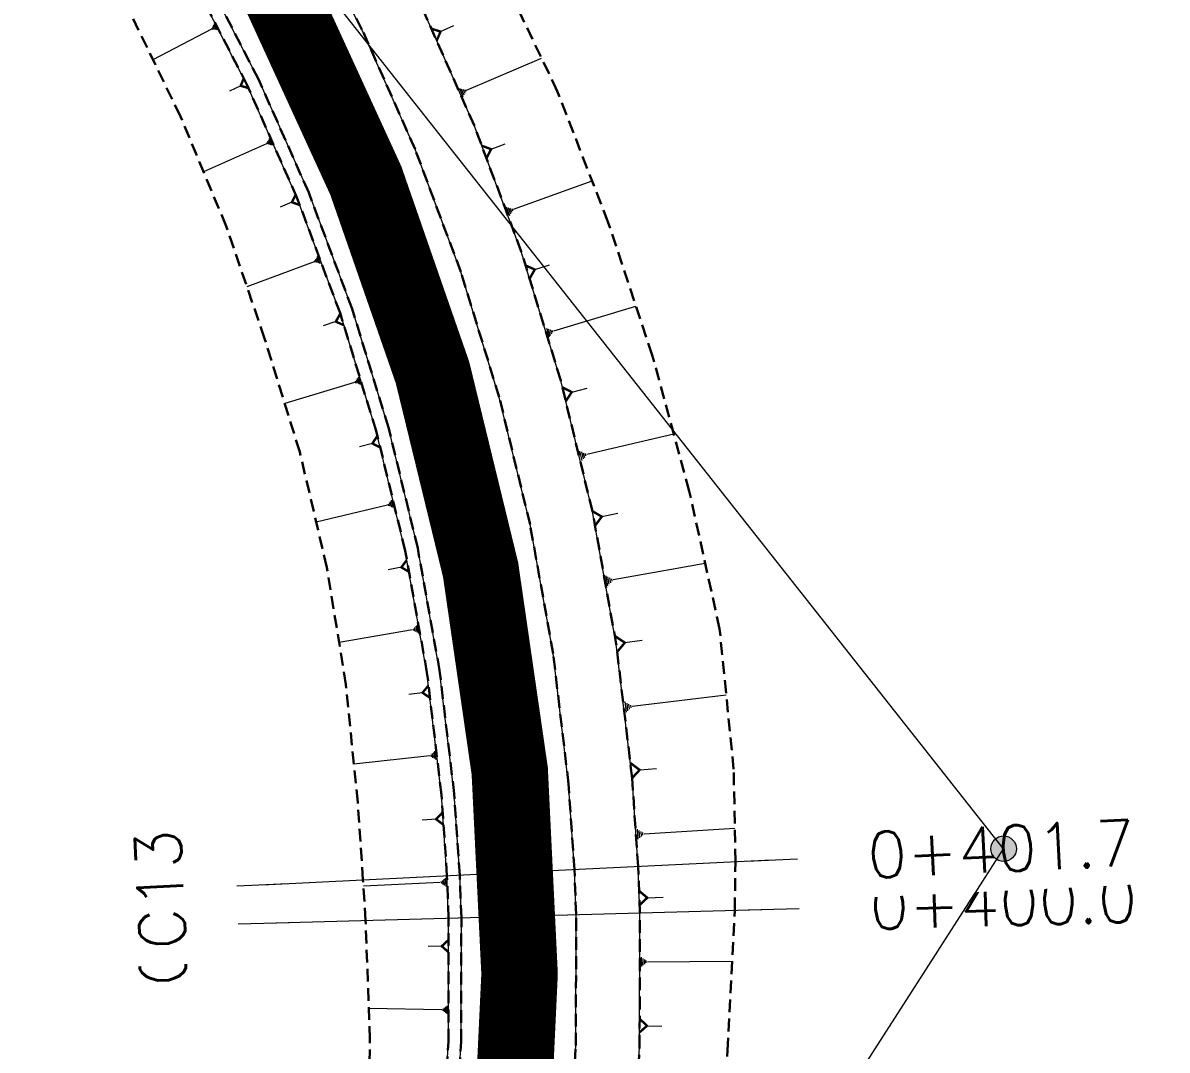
# Model space of a CAD drawing. Header units: metres. Extents: x 544752 to 548977, y 1840603 to 1844608.
# Drawn here: x 548146.5 to 548191.35, y 1841216.88 to 1841257.12 of the extents above; entities that cross this region are included whole.
import ezdxf

# ---------------------------------------------------------------- set-up
doc = ezdxf.new("R2010")
doc.units = ezdxf.units.M
doc.header["$MEASUREMENT"] = 0
for name, pattern in [('ACAD_ISO02W100', [15, 12, -3]), ('Anordnung Grundriss$0$GESTRICHELT', [0.75, 0.5, -0.25]), ('HIDDEN', [0.375, 0.25, -0.125])]:
    doc.linetypes.add(name, pattern=pattern)
doc.layers.add('C-ROAD', color=7, linetype='Continuous')
for name, color, linetype, lineweight in [('C-ROAD-CORR', 5, 'Continuous', 0), ('C-ROAD-SAMP', 150, 'HIDDEN', 0), ('C-ROAD-SAMP-TEXT', 11, 'Continuous', 0), ('C-ROAD-STAN', 11, 'Continuous', 0), ('C-TOPO-FEAT', 94, 'Continuous', 5)]:
    doc.layers.add(name, color=color, linetype=linetype, lineweight=lineweight)

# ---------------------------------------------------------------- blocks, each defined once
blk = doc.blocks.new('STA')
blk.add_circle((0, 0), 0.03600344113496039)
blk = doc.blocks.new('PI')
h = blk.add_hatch(color=256)
h.dxf.hatch_style = 1
h.paths.add_polyline_path([(0.01097384885793593, 0, 1), (-0.01097384885793593, 0, 1)])
at = {"xscale": 0.3048, "yscale": 0.3048, "zscale": 0.3048}
blk.add_blockref('STA', (0, 0), dxfattribs=at)

msp = doc.modelspace()

# ---------------------------------------------------------------- linework, layer by layer
at = {"layer": 'C-ROAD-CORR', "color": 160, "linetype": 'Continuous'}
for p, q in [((548153.9535124364, 1841256.859897249, 476.6376870733543), (548153.9210122445, 1841256.9224966, 476.6376870733543)), ((548154.0114954332, 1841256.850264368, 476.669048509054), (548153.9464950493, 1841256.97546307, 476.669048509054)), ((548154.0694784299, 1841256.840631487, 476.7004099447537), (548153.9719778541, 1841257.02842954, 476.7004099447537)), ((548154.1274614265, 1841256.830998606, 476.7317713804534), (548153.997460659, 1841257.08139601, 476.7317713804534)), ((548162.870711915, 1841256.776936816, 476.5923997190734), (548163.3866892154, 1841257.014315337, 476.2136178939752)), ((548153.8955294397, 1841256.86953013, 476.6063256376546), (548151.5960308287, 1841255.675681554, 474.8782986712638)), ((548163.8926543877, 1841254.48644975, 476.6519693759284), (548166.8272893586, 1841255.73702464, 474.5245353417009)), ((548155.0358443321, 1841254.653082829, 476.6639503105431), (548154.6021682832, 1841254.444716531, 476.3431864264221)), ((548163.6115206177, 1841254.55544532, 476.8064131037585), (548163.7477011844, 1841254.23588009, 476.8064131037585)), ((548163.6818040602, 1841254.538196428, 476.767802171801), (548163.7839394852, 1841254.298522505, 476.767802171801)), ((548163.7520875027, 1841254.520947535, 476.7291912398435), (548163.820177786, 1841254.36116492, 476.7291912398435)), ((548163.8223709452, 1841254.503698643, 476.690580307886), (548163.8564160869, 1841254.423807335, 476.690580307886)), ((548156.164082126, 1841252.346608576, 476.795561518155), (548156.1046981358, 1841252.480691473, 476.795561518155)), ((548156.2236224224, 1841252.332882515, 476.8281631006772), (548156.1345464373, 1841252.534006861, 476.8281631006772)), ((548156.283162719, 1841252.319156454, 476.8607646831994), (548156.1643947387, 1841252.587322249, 476.8607646831994)), ((548156.0450015329, 1841252.374060698, 476.7303583531106), (548153.5823283544, 1841251.283367083, 474.9339985353255)), ((548156.1045418294, 1841252.360334637, 476.7629599356328), (548156.0748498343, 1841252.427376085, 476.7629599356328)), ((548164.8507453001, 1841252.169563875, 476.7162004373264), (548165.399567419, 1841252.385281431, 476.3229493765187)), ((548165.7305530886, 1841249.820553591, 476.7861504304443), (548168.8072270647, 1841250.930254614, 474.6048306074848)), ((548157.0449033494, 1841250.091328696, 476.797280079226), (548156.5822723745, 1841249.903346611, 476.4643588574084)), ((548165.4467810619, 1841249.907508764, 476.9445043586708), (548165.5676199555, 1841249.572479894, 476.9445043586708)), ((548165.5177240686, 1841249.885769971, 476.9049158766142), (548165.6083532388, 1841249.634498318, 476.9049158766142)), ((548165.5886670753, 1841249.864031177, 476.8653273945575), (548165.649086522, 1841249.696516742, 476.8653273945575)), ((548165.6596100819, 1841249.842292384, 476.8257389125009), (548165.6898198053, 1841249.758535167, 476.8257389125009)), ((548158.1553856232, 1841247.682088698, 477.007815095694), (548158.0492197762, 1841247.968495714, 477.007815095694)), ((548157.9113646889, 1841247.754514975, 476.8720028462807), (548155.2811841331, 1841246.779555109, 475.0011823817616)), ((548157.9723699224, 1841247.736408406, 476.905955908634), (548157.9458284607, 1841247.80801016, 476.905955908634)), ((548158.033375156, 1841247.718301837, 476.9399089709873), (548157.9802922326, 1841247.861505345, 476.9399089709873)), ((548158.0943803895, 1841247.700195268, 476.9738620333407), (548158.0147560044, 1841247.91500053, 476.9738620333407)), ((548166.5634022763, 1841247.455427992, 476.8582416683112), (548167.1354615836, 1841247.643622806, 476.4566598646709)), ((548167.3034081728, 1841245.058500421, 476.9346083974519), (548170.5295912859, 1841246.019408341, 474.689457840512)), ((548158.7630472282, 1841245.413043229, 476.9480741969405), (548158.2697781239, 1841245.247381469, 476.6011449567942)), ((548167.0168878961, 1841245.164396025, 477.0975937827368), (548167.1215227147, 1841244.813091724, 477.0975937827368)), ((548167.0885179653, 1841245.137922124, 477.0568474364156), (548167.1669940792, 1841244.874443898, 477.0568474364156)), ((548167.1601480345, 1841245.111448223, 477.0161010900944), (548167.2124654438, 1841244.935796072, 477.0161010900944)), ((548167.2317781036, 1841245.084974322, 476.9753547437732), (548167.2579368083, 1841244.997148247, 476.9753547437732)), ((548159.4938459969, 1841243.030645982, 477.0356755400852), (548156.7625659645, 1841242.206566567, 475.1329055211693)), ((548159.5546317839, 1841243.008425202, 477.0702081306928), (548159.5321979662, 1841243.082778519, 477.0702081306928)), ((548159.6154175708, 1841242.986204422, 477.1047407213005), (548159.5705499356, 1841243.134911056, 477.1047407213005)), ((548159.6762033578, 1841242.963983641, 477.1392733119081), (548159.6089019049, 1841243.187043593, 477.1392733119081)), ((548159.7369891447, 1841242.941762862, 477.1738059025157), (548159.6472538742, 1841243.23917613, 477.1738059025157)), ((548168.011501262, 1841242.652524612, 477.0125886591706), (548168.6137545663, 1841242.813475613, 476.5969205354407)), ((548168.6077495844, 1841240.215557097, 477.0963250614727), (548172.0070641252, 1841241.021534603, 474.7661973208473)), ((548160.1992487032, 1841240.64125389, 477.1245621140994), (548159.6982587846, 1841240.506871894, 476.7787124548637)), ((548168.3170989646, 1841240.34212488, 477.2654777328692), (548168.4048623386, 1841239.971971482, 477.2654777328692)), ((548168.3897616195, 1841240.310482935, 477.22318956502), (548168.45558415, 1841240.032867885, 477.22318956502)), ((548168.4624242745, 1841240.278840989, 477.1809013971709), (548168.5063059614, 1841240.093764289, 477.1809013971709)), ((548168.5350869294, 1841240.247199043, 477.1386132293218), (548168.5570277729, 1841240.154660693, 477.1386132293218)), ((548160.7843462457, 1841238.21893716, 477.2197342615246), (548157.9963096044, 1841237.562939143, 475.3094843406088)), ((548160.8438747041, 1841238.192893204, 477.2544028634098), (548160.8260164119, 1841238.268792172, 477.2544028634098)), ((548160.9034031624, 1841238.166849248, 477.289071465295), (548160.8676865782, 1841238.318647184, 477.289071465295)), ((548160.9629316208, 1841238.140805291, 477.3237400671802), (548160.9093567444, 1841238.368502197, 477.3237400671802)), ((548161.0224600792, 1841238.114761335, 477.3584086690653), (548160.9510269106, 1841238.418357209, 477.3584086690653)), ((548169.1883574453, 1841237.774938823, 477.1807247113607), (548169.8235860579, 1841237.90666103, 476.748188161121)), ((548169.640082558, 1841235.306737539, 477.2709016475118), (548173.2426574752, 1841235.947874082, 474.8302465225289)), ((548161.3338315297, 1841235.789203618, 477.3166670448397), (548160.8195748196, 1841235.6848949, 476.9667832329811)), ((548169.343653768, 1841235.456337083, 477.4480764540714), (548169.4134669352, 1841235.064053772, 477.4480764540714)), ((548169.4177609655, 1841235.418937197, 477.4037827524315), (548169.4701208408, 1841235.124724714, 477.4037827524315)), ((548169.491868163, 1841235.381537311, 477.3594890507916), (548169.5267747466, 1841235.185395656, 477.3594890507916)), ((548169.5659753606, 1841235.344137425, 477.3151953491517), (548169.5834286523, 1841235.246066598, 477.3151953491517)), ((548161.7708655043, 1841233.335959989, 477.4192823473975), (548158.8927993925, 1841232.844465167, 475.472033412445)), ((548161.8297893105, 1841233.305704776, 477.4546227762265), (548161.8164091739, 1841233.384055383, 477.4546227762265)), ((548161.8887131166, 1841233.275449564, 477.4899632050555), (548161.8619528435, 1841233.432150777, 477.4899632050555)), ((548161.9476369227, 1841233.245194351, 477.5253036338845), (548161.9074965132, 1841233.480246172, 477.5253036338845)), ((548162.0065607289, 1841233.214939139, 477.5606440627135), (548161.9530401828, 1841233.528341566, 477.5606440627135)), ((548170.0920020029, 1841232.838075442, 477.3610231969037), (548170.7678281751, 1841232.938684374, 476.9055054543313)), ((548162.1625295803, 1841230.876173755, 477.5245126735982), (548161.6296007487, 1841230.802064753, 477.1657274676181)), ((548170.0919051681, 1841230.513916567, 477.6472342330633), (548170.1400571164, 1841230.112699499, 477.6472342330633)), ((548170.1647936731, 1841230.471789758, 477.6023155720962), (548170.2009076342, 1841230.170876957, 477.6023155720962)), ((548170.3834591878, 1841230.345409331, 477.467559589195), (548174.0679947162, 1841230.787607777, 474.9925242728297)), ((548170.2376821779, 1841230.429662949, 477.5573969111292), (548170.2617581522, 1841230.229054415, 477.5573969111292)), ((548170.3105706829, 1841230.38753614, 477.5124782501621), (548170.32260867, 1841230.287231873, 477.5124782501621)), ((548162.4516240756, 1841228.401349744, 477.6357336583026), (548159.4726373479, 1841228.080788728, 475.6375389812198)), ((548162.5100532055, 1841228.366618322, 477.6719989576191), (548162.5013263973, 1841228.44771691, 477.6719989576191)), ((548162.5684823354, 1841228.3318869, 477.7082642569355), (548162.5510287189, 1841228.494084077, 477.7082642569355)), ((548162.6269114653, 1841228.297155478, 477.7445295562519), (548162.6007310406, 1841228.540451244, 477.7445295562519)), ((548162.6853405952, 1841228.262424056, 477.7807948555683), (548162.6504333622, 1841228.58681841, 477.7807948555683)), ((548170.6742744639, 1841227.852872448, 477.5741031116903), (548171.3389591156, 1841227.913594184, 477.129094885085)), ((548162.6961270551, 1841225.922570218, 477.7505082482564), (548162.1479568545, 1841225.88070388, 477.3839385037435)), ((548170.5797345744, 1841225.527256108, 477.8628014723238), (548170.6040524313, 1841225.14031958, 477.8628014723238)), ((548170.8498511881, 1841225.349999749, 477.6904641075349), (548174.4029179105, 1841225.573299855, 475.3167175956299)), ((548170.6472637278, 1841225.482942018, 477.8197171311266), (548170.6655021205, 1841225.192739622, 477.8197171311266)), ((548170.7147928813, 1841225.438627928, 477.7766327899294), (548170.7269518097, 1841225.245159665, 477.7766327899294)), ((548170.7823220347, 1841225.394313839, 477.7335484487321), (548170.7884014989, 1841225.297579707, 477.7335484487321)), ((548162.85844843, 1841223.436451864, 477.8721262463915), (548159.8445656628, 1841223.299962486, 475.860750445197)), ((548162.9150117867, 1841223.397900334, 477.908634926449), (548162.9112956385, 1841223.479958258, 477.908634926449)), ((548162.9715751435, 1841223.359348804, 477.9451436065065), (548162.9641428471, 1841223.523464652, 477.9451436065065)), ((548163.0281385003, 1841223.320797274, 477.981652286564), (548163.0169900557, 1841223.566971046, 477.981652286564)), ((548163.084701857, 1841223.282245744, 478.0181609666216), (548163.0698372644, 1841223.61047744, 478.0181609666216)), ((548170.972663689, 1841222.844313088, 477.8102423230347), (548171.598377398, 1841222.865863856, 477.3928364630798)), ((548162.9158871981, 1841220.946042898, 478.0041927412607), (548162.3798361267, 1841220.938382873, 477.646658964149)), ((548170.7378025192, 1841220.51520333, 478.0970252116427), (548170.740005862, 1841220.153507815, 478.0970252116427)), ((548170.7983605228, 1841220.470358614, 478.0568222670426), (548170.80001303, 1841220.199086978, 478.0568222670426)), ((548170.8589185264, 1841220.425513898, 478.0166193224425), (548170.8600201979, 1841220.244666141, 478.0166193224425)), ((548170.9194765302, 1841220.380669183, 477.9764163778423), (548170.9200273658, 1841220.290245304, 477.9764163778423)), ((548170.9800345338, 1841220.335824467, 477.9362134332422), (548174.3015371893, 1841220.356058086, 475.7210764181636)), ((548162.9185684803, 1841218.454200192, 478.1406109300313), (548160.0590926645, 1841218.501931587, 476.2332719405886)), ((548162.9698150256, 1841218.414411735, 478.1752269731085), (548162.9711144317, 1841218.492256108, 478.1752269731085)), ((548163.0210615708, 1841218.374623278, 478.2098430161856), (548163.0236603832, 1841218.530312023, 478.2098430161856)), ((548163.0723081161, 1841218.334834821, 478.2444590592628), (548163.0762063346, 1841218.568367939, 478.2444590592628)), ((548163.1235546614, 1841218.295046364, 478.27907510234), (548163.1287522861, 1841218.606423854, 478.27907510234)), ((548170.9641938526, 1841217.8275219, 478.0633164265192), (548171.54713692, 1841217.814547045, 477.674513224006))]:
    msp.add_line(p, q, dxfattribs=at)
at = {"layer": 'C-ROAD-CORR', "color": 5, "linetype": 'Anordnung Grundriss$0$GESTRICHELT', "lineweight": 30, "extrusion": (-0.5040583527009322, -0.2318951365327588, -0.8319554211163455), "const_width": 0.1, "elevation": -703681.0689331022}
msp.add_lwpolyline([(-1443624.887705184, -1054271.29342211), (-1443625.143077076, -1054271.633917966), (-1443625.398448969, -1054271.29342211)], dxfattribs=at)
at = {"layer": 'C-ROAD-CORR', "color": 5, "linetype": 'Anordnung Grundriss$0$GESTRICHELT', "lineweight": 30, "extrusion": (-0.4999916046516563, -0.2402286224398765, 0.8320448330700101), "const_width": 0.1, "elevation": -715998.3790638284}
msp.add_lwpolyline([(-1422241.805678642, 1074834.25273994), (-1422241.589334894, 1074833.964281609), (-1422241.372991146, 1074834.25273994)], dxfattribs=at)
at = {"layer": 'C-ROAD-CORR', "color": 5, "linetype": 'Anordnung Grundriss$0$GESTRICHELT', "lineweight": 30, "extrusion": (-0.5163634320111354, -0.2029594903250226, -0.8319713044142141), "const_width": 0.1, "elevation": -657148.499732355}
msp.add_lwpolyline([(-1513106.7858339, -984559.1339330474), (-1513107.050979811, -984559.4874609287), (-1513107.316125723, -984559.1339330474)], dxfattribs=at)
at = {"layer": 'C-ROAD-CORR', "color": 5, "linetype": 'Anordnung Grundriss$0$GESTRICHELT', "lineweight": 30, "extrusion": (-0.5139088805372284, -0.2088179737682484, 0.8320412948503795), "const_width": 0.1, "elevation": -665792.1715504384}
msp.add_lwpolyline([(-1499457.939337503, 999512.9895844177), (-1499457.714797646, 999512.6901979417), (-1499457.490257789, 999512.989584418)], dxfattribs=at)
at = {"layer": 'C-ROAD-CORR', "color": 5, "linetype": 'Anordnung Grundriss$0$GESTRICHELT', "lineweight": 30, "extrusion": (-0.5270116451332267, -0.173375133184591, -0.831985450045369), "const_width": 0.1, "elevation": -608513.4243150802}
msp.add_lwpolyline([(-1577729.401726484, -911679.1296070762), (-1577729.672506575, -911679.4906471974), (-1577729.943286665, -911679.1296070764)], dxfattribs=at)
at = {"layer": 'C-ROAD-CORR', "color": 5, "linetype": 'Anordnung Grundriss$0$GESTRICHELT', "lineweight": 30, "extrusion": (-0.525871961751103, -0.1766112543667102, 0.8320259278863033), "const_width": 0.1, "elevation": -613049.1529052331}
msp.add_lwpolyline([(-1570922.549569465, 920346.3026175218), (-1570922.315598051, 920345.9906556364), (-1570922.081626637, 920346.3026175218)], dxfattribs=at)
at = {"layer": 'C-ROAD-CORR', "color": 5, "linetype": 'Anordnung Grundriss$0$GESTRICHELT', "lineweight": 30, "extrusion": (-0.5359602236234602, -0.1432343067389806, -0.8320039495498168), "const_width": 0.1, "elevation": -557922.2412577978}
msp.add_lwpolyline([(-1637285.150098504, -835871.6822392566), (-1637285.43040013, -835872.055974757), (-1637285.710701755, -835871.6822392568)], dxfattribs=at)
at = {"layer": 'C-ROAD-CORR', "color": 5, "linetype": 'Anordnung Grundriss$0$GESTRICHELT', "lineweight": 30, "extrusion": (-0.5358146707780146, -0.1437231408511066, 0.832013399749632), "const_width": 0.1, "elevation": -557944.1906887408}
msp.add_lwpolyline([(-1636361.453006967, 837656.0691347277), (-1636361.219776795, 837655.7581611631), (-1636360.98654662, 837656.0691347275)], dxfattribs=at)
at = {"layer": 'C-ROAD-CORR', "color": 5, "linetype": 'Anordnung Grundriss$0$GESTRICHELT', "lineweight": 30, "extrusion": (-0.5431821832759811, -0.1126352856132288, -0.8320254853106153), "const_width": 0.1, "elevation": -505541.1057227787}
msp.add_lwpolyline([(-1691582.695049111, -757377.6012183648), (-1691582.986754088, -757377.9901583361), (-1691583.278459067, -757377.601218365)], dxfattribs=at)
at = {"layer": 'C-ROAD-CORR', "color": 5, "linetype": 'Anordnung Grundriss$0$GESTRICHELT', "lineweight": 30, "extrusion": (-0.5436995389976678, -0.11028072337439, 0.8320029887841418), "const_width": 0.1, "elevation": -500690.7503431622}
msp.add_lwpolyline([(-1695523.560728034, 751758.0779665249), (-1695523.32478842, 751757.7633803727), (-1695523.088848806, 751758.0779665245)], dxfattribs=at)
at = {"layer": 'C-ROAD-CORR', "color": 5, "linetype": 'Anordnung Grundriss$0$GESTRICHELT', "lineweight": 30, "extrusion": (-0.5486554883811812, -0.08167727854534765, -0.8320492637089665), "const_width": 0.1, "elevation": -451540.6048135193}
msp.add_lwpolyline([(-1740447.553868522, -676447.1985412205), (-1740447.861105052, -676447.6081899278), (-1740448.168341583, -676447.1985412207)], dxfattribs=at)
at = {"layer": 'C-ROAD-CORR', "color": 5, "linetype": 'Anordnung Grundriss$0$GESTRICHELT', "lineweight": 30, "extrusion": (-0.5494988791638602, -0.07641323091133231, 0.8319927883938374), "const_width": 0.1, "elevation": -441511.5970613561}
msp.add_lwpolyline([(-1748181.850877224, 662979.7307292903), (-1748181.608946189, 662979.4081545745), (-1748181.367015152, 662979.7307292904)], dxfattribs=at)
at = {"layer": 'C-ROAD-CORR', "color": 5, "linetype": 'Anordnung Grundriss$0$GESTRICHELT', "lineweight": 30, "extrusion": (-0.5524342291896733, -0.05046718855474998, -0.8320273344662368), "const_width": 0.1, "elevation": -396147.1918383904}
msp.add_lwpolyline([(-1783722.213976711, -593306.1963951968), (-1783722.514095154, -593306.5965531227), (-1783722.814213599, -593306.196395197)], dxfattribs=at)
at = {"layer": 'C-ROAD-CORR', "color": 5, "linetype": 'Anordnung Grundriss$0$GESTRICHELT', "lineweight": 30, "extrusion": (-0.5531507002411472, -0.0422467213529376, 0.8320093252828696), "const_width": 0.1, "elevation": -380604.8448293644}
msp.add_lwpolyline([(-1794135.333606378, 571677.4337648248), (-1794135.086407766, 571677.1041666748), (-1794134.839209154, 571677.4337648249)], dxfattribs=at)
at = {"layer": 'C-ROAD-CORR', "color": 5, "linetype": 'Anordnung Grundriss$0$GESTRICHELT', "lineweight": 30, "extrusion": (-0.5543862362875965, -0.01909411459212904, -0.8320404532249713), "const_width": 0.1, "elevation": -339452.5198066716}
msp.add_lwpolyline([(-1821262.602410167, -508297.4707997268), (-1821262.88392991, -508297.8461593841), (-1821263.165449653, -508297.4707997268)], dxfattribs=at)
at = {"layer": 'C-ROAD-CORR', "color": 5, "linetype": 'Anordnung Grundriss$0$GESTRICHELT', "lineweight": 30, "extrusion": (-0.5547831205420694, -0.007927700947981979, 0.8319572349101144), "const_width": 0.1, "elevation": -318310.5030342599}
msp.add_lwpolyline([(-1833200.930160696, 478154.1042818583), (-1833200.68911211, 478153.7828837447), (-1833200.448063525, 478154.1042818584)], dxfattribs=at)
at = {"layer": 'C-ROAD-CORR', "color": 5, "linetype": 'Anordnung Grundriss$0$GESTRICHELT', "lineweight": 30, "extrusion": (-0.5546401166858954, 0.01234490186696519, -0.8319987646388373), "const_width": 0.1, "elevation": -281705.7022365195}
msp.add_lwpolyline([(-1852959.562196667, -421611.449941912), (-1852959.824376078, -421611.7995144606), (-1852960.086555489, -421611.4499419117)], dxfattribs=at)
at = {"layer": 'C-ROAD-CORR', "color": 5, "linetype": 'Anordnung Grundriss$0$GESTRICHELT', "lineweight": 30}
msp.add_polyline3d([(548155.9860927447, 1841175.66684006, 481.2386229245027), (548157.2574133708, 1841177.856845464, 481.0401674782786), (548159.633867408, 1841182.407714228, 480.650462704687), (548161.73364407, 1841187.092677223, 480.2777625893072), (548163.5492125971, 1841191.894932029, 479.9220671321391), (548165.0740615297, 1841196.797255562, 479.5833763331829), (548166.302722062, 1841201.782065849, 479.2616901924384), (548167.2307876552, 1841206.831485078, 478.9570087099057), (548167.8549298415, 1841211.927403721, 478.6693318855848), (548168.1729101615, 1841217.051545485, 478.3986597194756), (548168.1835881924, 1841222.185532851, 478.1449922115783), (548168.1162418589, 1841223.949369082, 478.0617177699201), (548167.8869256376, 1841227.310952992, 477.9083293618927), (548167.2839864651, 1841232.409423807, 477.6886711704189), (548166.3769330903, 1841237.462659846, 477.4860176371569), (548165.1690186217, 1841242.452537894, 477.3003687621067), (548163.6645751933, 1841247.361161964, 477.1317245452683), (548161.8689984274, 1841252.170927486, 476.9800849866416), (548159.7887280838, 1841256.864584439, 476.8454500862268), (548157.431224964, 1841261.425299222, 476.7278198440237)], dxfattribs=at)
at = {"layer": 'C-ROAD-CORR', "color": 160, "linetype": 'Anordnung Grundriss$0$GESTRICHELT', "lineweight": 30}
msp.add_polyline3d([(548155.9860927447, 1841175.66684006, 481.0886229245027), (548157.2574133708, 1841177.856845464, 480.8901674782787), (548159.633867408, 1841182.407714228, 480.500462704687), (548161.73364407, 1841187.092677223, 480.1277625893072), (548163.5492125971, 1841191.894932029, 479.7720671321392), (548165.0740615297, 1841196.797255562, 479.4333763331829), (548166.302722062, 1841201.782065849, 479.1116901924384), (548167.2307876552, 1841206.831485078, 478.8070087099057), (548167.8549298415, 1841211.927403721, 478.5193318855848), (548168.1729101615, 1841217.051545485, 478.2486597194757), (548168.1835881924, 1841222.185532851, 477.9949922115783), (548168.1162418589, 1841223.949369082, 477.9117177699201), (548167.8869256376, 1841227.310952992, 477.7583293618927), (548167.2839864651, 1841232.409423807, 477.5386711704189), (548166.3769330903, 1841237.462659846, 477.3360176371569), (548165.1690186217, 1841242.452537894, 477.1503687621067), (548163.6645751933, 1841247.361161964, 476.9817245452683), (548161.8689984274, 1841252.170927486, 476.8300849866416), (548159.7887280838, 1841256.864584439, 476.6954500862268), (548157.431224964, 1841261.425299222, 476.5778198440237)], dxfattribs=at)
at = {"layer": 'C-ROAD-CORR', "color": 150, "linetype": 'Anordnung Grundriss$0$GESTRICHELT', "lineweight": 30}
msp.add_polyline3d([(548154.057099288, 1841176.825064669, 481.3061229245027), (548155.2950531015, 1841178.957591654, 481.1076674782786), (548157.6091352282, 1841183.389019277, 480.717962704687), (548159.6538015957, 1841187.951021724, 480.3452625893072), (548161.4217190947, 1841192.627237564, 479.9895671321391), (548162.9065471645, 1841197.40089575, 479.6508763331829), (548164.1029605321, 1841202.254875759, 479.3291901924384), (548165.0066683119, 1841207.171768998, 479.0245087099057), (548165.6144293942, 1841212.133941238, 478.7368318855848), (548165.92406407, 1841217.123595859, 478.4661597194756), (548165.9344618475, 1841222.122837678, 478.2124922115783), (548165.8688830717, 1841223.840380636, 478.1292177699201), (548165.6455854354, 1841227.113737125, 477.9758293618927), (548165.058470877, 1841232.078394552, 477.7561711704189), (548164.1752238334, 1841236.999004426, 477.5535176371569), (548162.9990120328, 1841241.857919189, 477.3678687621067), (548161.5340539087, 1841246.63771255, 477.1992245452683), (548159.7856034712, 1841251.321241982, 477.0475849866416), (548157.7599314635, 1841255.891710206, 476.9129500862268), (548155.4643028723, 1841260.332725433, 476.7953198440237)], dxfattribs=at)
msp.add_polyline3d([(548154.057099288, 1841176.825064669, 481.3061229245027), (548155.2950531015, 1841178.957591654, 481.1076674782786), (548157.6091352282, 1841183.389019277, 480.717962704687), (548159.6538015957, 1841187.951021724, 480.3452625893072), (548161.4217190947, 1841192.627237564, 479.9895671321391), (548162.9065471645, 1841197.40089575, 479.6508763331829), (548164.1029605321, 1841202.254875759, 479.3291901924384), (548165.0066683119, 1841207.171768998, 479.0245087099057), (548165.6144293942, 1841212.133941238, 478.7368318855848), (548165.92406407, 1841217.123595859, 478.4661597194756), (548165.9344618475, 1841222.122837678, 478.2124922115783), (548165.8688830717, 1841223.840380636, 478.1292177699201), (548165.6455854354, 1841227.113737125, 477.9758293618927), (548165.058470877, 1841232.078394552, 477.7561711704189), (548164.1752238334, 1841236.999004426, 477.5535176371569), (548162.9990120328, 1841241.857919189, 477.3678687621067), (548161.5340539087, 1841246.63771255, 477.1992245452683), (548159.7856034712, 1841251.321241982, 477.0475849866416), (548157.7599314635, 1841255.891710206, 476.9129500862268), (548155.4643028723, 1841260.332725433, 476.7953198440237)], dxfattribs=at)
at = {"layer": 'C-ROAD-CORR', "color": 11, "linetype": 'Anordnung Grundriss$0$GESTRICHELT', "lineweight": 30}
for points in [[(548159.5644690879, 1841176.562749355, 480.8433538962767), (548162.5560891335, 1841180.991432626, 480.0522343634753), (548165.3043615123, 1841185.619053274, 479.2691976077611), (548167.801190303, 1841190.431356789, 478.4908555198609), (548169.9324083676, 1841195.444234126, 477.7878875400342), (548171.5200785581, 1841200.660663449, 477.270682703093), (548172.7536138782, 1841205.986508406, 476.7989474930642), (548173.5833715398, 1841211.399335037, 476.4008453131713), (548174.1223945149, 1841216.860931027, 475.9969683186456), (548174.4041945786, 1841222.3589344, 475.5629770576948), (548174.428416782, 1841224.255485817, 475.4153222241116), (548174.3582775905, 1841227.880368239, 475.1440926164117), (548173.8091493725, 1841233.379994323, 474.8573707261642), (548172.6185178793, 1841238.777068007, 474.8003620889232), (548171.1693007295, 1841244.096717222, 474.7193875794359), (548169.4316174643, 1841249.319444844, 474.638087534589), (548167.4448383532, 1841254.444961195, 474.5322656511658), (548165.0764456294, 1841259.400217681, 474.5026187586122)], [(548159.43781367, 1841176.633794143, 480.9401674782786), (548161.88356983, 1841181.317375284, 480.550462704687), (548164.0445801527, 1841186.138961111, 480.1777625893072), (548165.9130942662, 1841191.081259211, 479.8220671321391), (548167.4824108243, 1841196.126544242, 479.4833763331828), (548168.7469015396, 1841201.256721503, 479.1616901924384), (548169.70203137, 1841206.453391832, 478.8570087099056), (548170.3443747829, 1841211.697917592, 478.5693318855847), (548170.6716280411, 1841216.971489513, 478.2986597194756), (548170.6826174646, 1841222.255194154, 478.0449922115782), (548170.6133071781, 1841224.070467355, 477.9617177699201), (548170.37730364, 1841227.530081733, 477.8083293618927), (548169.7567815629, 1841232.77723409, 477.5886711704189), (548168.823276709, 1841237.977832535, 477.3860176371569), (548167.5801370539, 1841243.113225343, 477.2003687621067), (548166.031821065, 1841248.164994648, 477.0317245452683), (548164.1838817121, 1841253.115022491, 476.8800849866416), (548162.042946551, 1841257.945555809, 476.7454500862268)]]:
    msp.add_polyline3d(points, dxfattribs=at)
at = {"layer": 'C-ROAD-CORR', "color": 92, "linetype": 'Anordnung Grundriss$0$GESTRICHELT', "lineweight": 30}
for points in [[(548159.5644690879, 1841176.562749355, 480.8433538962767), (548162.5560891335, 1841180.991432626, 480.0522343634753), (548165.3043615123, 1841185.619053274, 479.2691976077611), (548167.801190303, 1841190.431356789, 478.4908555198609), (548169.9324083676, 1841195.444234126, 477.7878875400342), (548171.5200785581, 1841200.660663449, 477.270682703093), (548172.7536138782, 1841205.986508406, 476.7989474930642), (548173.5833715398, 1841211.399335037, 476.4008453131713), (548174.1223945149, 1841216.860931027, 475.9969683186456), (548174.4041945786, 1841222.3589344, 475.5629770576948), (548174.428416782, 1841224.255485817, 475.4153222241116), (548174.3582775905, 1841227.880368239, 475.1440926164117), (548173.8091493725, 1841233.379994323, 474.8573707261642), (548172.6185178793, 1841238.777068007, 474.8003620889232), (548171.1693007295, 1841244.096717222, 474.7193875794359), (548169.4316174643, 1841249.319444844, 474.638087534589), (548167.4448383532, 1841254.444961195, 474.5322656511658), (548165.0764456294, 1841259.400217681, 474.5026187586122)], [(548159.43781367, 1841176.633794143, 480.9401674782786), (548161.88356983, 1841181.317375284, 480.550462704687), (548164.0445801527, 1841186.138961111, 480.1777625893072), (548165.9130942662, 1841191.081259211, 479.8220671321391), (548167.4824108243, 1841196.126544242, 479.4833763331828), (548168.7469015396, 1841201.256721503, 479.1616901924384), (548169.70203137, 1841206.453391832, 478.8570087099056), (548170.3443747829, 1841211.697917592, 478.5693318855847), (548170.6716280411, 1841216.971489513, 478.2986597194756), (548170.6826174646, 1841222.255194154, 478.0449922115782), (548170.6133071781, 1841224.070467355, 477.9617177699201), (548170.37730364, 1841227.530081733, 477.8083293618927), (548169.7567815629, 1841232.77723409, 477.5886711704189), (548168.823276709, 1841237.977832535, 477.3860176371569), (548167.5801370539, 1841243.113225343, 477.2003687621067), (548166.031821065, 1841248.164994648, 477.0317245452683), (548164.1838817121, 1841253.115022491, 476.8800849866416), (548162.042946551, 1841257.945555809, 476.7454500862268)]]:
    msp.add_polyline3d(points, dxfattribs=at)
at = {"layer": 'C-ROAD-SAMP', "color": 1, "linetype": 'Continuous', "lineweight": 13}
for points in [[(548155.8806217951, 1841223.355987543), (548165.8688830718, 1841223.840380636), (548175.8571443486, 1841224.324773729)], [(548155.938344759, 1841221.844192465), (548165.9344618475, 1841222.122837678), (548175.930578936, 1841222.401482891)]]:
    msp.add_lwpolyline(points, dxfattribs=at)
at = {"layer": 'C-ROAD-SAMP-TEXT', "color": 4, "linetype": 'Continuous', "lineweight": 5}
for p, q in [((548174.8583182209, 1841224.27633442), (548176.8559704763, 1841224.373213038)), ((548174.9309672272, 1841222.373618369), (548176.9301906449, 1841222.429347412))]:
    msp.add_line(p, q, dxfattribs=at)
at = {"layer": 'C-ROAD-SAMP-TEXT', "color": 1, "linetype": 'Continuous', "lineweight": -3}
for p, q in [((548166.8677091994, 1841223.888819945), (548164.8700569441, 1841223.791941327)), ((548166.9340735563, 1841222.150702199), (548164.9348501386, 1841222.094973157))]:
    msp.add_line(p, q, dxfattribs=at)
at = {"layer": 'C-ROAD-SAMP-TEXT', "color": 4, "linetype": 'Continuous', "lineweight": 9}
for p, q in [((548154.8817956675, 1841223.307548234), (548156.8794479228, 1841223.404426852)), ((548154.9387330503, 1841221.816327944), (548156.937956468, 1841221.872056986))]:
    msp.add_line(p, q, dxfattribs=at)
at = {"layer": 'C-TOPO-FEAT', "color": 94, "linetype": 'Continuous', "lineweight": 0, "ltscale": 2}
for points in [[(548155.9860927447, 1841175.66684006, 480.7886229245027), (548157.2574133708, 1841177.856845464, 480.5901674782787), (548159.633867408, 1841182.407714228, 480.200462704687), (548161.73364407, 1841187.092677223, 479.8277625893072), (548163.5492125971, 1841191.894932029, 479.4720671321392), (548165.0740615297, 1841196.797255562, 479.1333763331829), (548166.302722062, 1841201.782065849, 478.8116901924384), (548167.2307876552, 1841206.831485078, 478.5070087099057), (548167.8549298415, 1841211.927403721, 478.2193318855848), (548168.1729101615, 1841217.051545485, 477.9486597194756), (548168.1835881924, 1841222.185532851, 477.6949922115783), (548168.1162418589, 1841223.949369082, 477.6117177699201), (548167.8869256376, 1841227.310952992, 477.4583293618927), (548167.2839864651, 1841232.409423807, 477.2386711704189), (548166.3769330903, 1841237.462659846, 477.0360176371569), (548165.1690186217, 1841242.452537894, 476.8503687621067), (548163.6645751933, 1841247.361161964, 476.6817245452683), (548161.8689984274, 1841252.170927486, 476.5300849866416), (548159.7887280838, 1841256.864584439, 476.3954500862268), (548157.431224964, 1841261.425299222, 476.2778198440237)], [(548154.057099288, 1841176.825064669, 481.1561229245027), (548155.2950531015, 1841178.957591654, 480.9576674782787), (548157.6091352282, 1841183.389019277, 480.567962704687), (548159.6538015957, 1841187.951021724, 480.1952625893072), (548161.4217190947, 1841192.627237564, 479.8395671321392), (548162.9065471645, 1841197.40089575, 479.5008763331829), (548164.1029605321, 1841202.254875759, 479.1791901924384), (548165.0066683119, 1841207.171768998, 478.8745087099057), (548165.6144293942, 1841212.133941238, 478.5868318855848), (548165.92406407, 1841217.123595859, 478.3161597194756), (548165.9344618475, 1841222.122837678, 478.0624922115783), (548165.8688830717, 1841223.840380636, 477.9792177699201), (548165.6455854354, 1841227.113737125, 477.8258293618927), (548165.058470877, 1841232.078394552, 477.6061711704189), (548164.1752238334, 1841236.999004426, 477.4035176371569), (548162.9990120328, 1841241.857919189, 477.2178687621067), (548161.5340539087, 1841246.63771255, 477.0492245452683), (548159.7856034712, 1841251.321241982, 476.8975849866416), (548157.7599314635, 1841255.891710206, 476.7629500862268), (548155.4643028723, 1841260.332725433, 476.6453198440237)], [(548154.057099288, 1841176.825064669, 481.1561229245027), (548155.2950531015, 1841178.957591654, 480.9576674782787), (548157.6091352282, 1841183.389019277, 480.567962704687), (548159.6538015957, 1841187.951021724, 480.1952625893072), (548161.4217190947, 1841192.627237564, 479.8395671321392), (548162.9065471645, 1841197.40089575, 479.5008763331829), (548164.1029605321, 1841202.254875759, 479.1791901924384), (548165.0066683119, 1841207.171768998, 478.8745087099057), (548165.6144293942, 1841212.133941238, 478.5868318855848), (548165.92406407, 1841217.123595859, 478.3161597194756), (548165.9344618475, 1841222.122837678, 478.0624922115783), (548165.8688830717, 1841223.840380636, 477.9792177699201), (548165.6455854354, 1841227.113737125, 477.8258293618927), (548165.058470877, 1841232.078394552, 477.6061711704189), (548164.1752238334, 1841236.999004426, 477.4035176371569), (548162.9990120328, 1841241.857919189, 477.2178687621067), (548161.5340539087, 1841246.63771255, 477.0492245452683), (548159.7856034712, 1841251.321241982, 476.8975849866416), (548157.7599314635, 1841255.891710206, 476.7629500862268), (548155.4643028723, 1841260.332725433, 476.6453198440237)], [(548154.057099288, 1841176.825064669, 480.8561229245027), (548155.2950531015, 1841178.957591654, 480.6576674782787), (548157.6091352282, 1841183.389019277, 480.267962704687), (548159.6538015957, 1841187.951021724, 479.8952625893072), (548161.4217190947, 1841192.627237564, 479.5395671321392), (548162.9065471645, 1841197.40089575, 479.2008763331829), (548164.1029605321, 1841202.254875759, 478.8791901924384), (548165.0066683119, 1841207.171768998, 478.5745087099057), (548165.6144293942, 1841212.133941238, 478.2868318855848), (548165.92406407, 1841217.123595859, 478.0161597194756), (548165.9344618475, 1841222.122837678, 477.7624922115783), (548165.8688830717, 1841223.840380636, 477.6792177699201), (548165.6455854354, 1841227.113737125, 477.5258293618927), (548165.058470877, 1841232.078394552, 477.3061711704189), (548164.1752238334, 1841236.999004426, 477.1035176371569), (548162.9990120328, 1841241.857919189, 476.9178687621067), (548161.5340539087, 1841246.63771255, 476.7492245452683), (548159.7856034712, 1841251.321241982, 476.5975849866416), (548157.7599314635, 1841255.891710206, 476.4629500862268), (548155.4643028723, 1841260.332725433, 476.3453198440237)], [(548154.057099288, 1841176.825064669, 480.8561229245027), (548155.2950531015, 1841178.957591654, 480.6576674782787), (548157.6091352282, 1841183.389019277, 480.267962704687), (548159.6538015957, 1841187.951021724, 479.8952625893072), (548161.4217190947, 1841192.627237564, 479.5395671321392), (548162.9065471645, 1841197.40089575, 479.2008763331829), (548164.1029605321, 1841202.254875759, 478.8791901924384), (548165.0066683119, 1841207.171768998, 478.5745087099057), (548165.6144293942, 1841212.133941238, 478.2868318855848), (548165.92406407, 1841217.123595859, 478.0161597194756), (548165.9344618475, 1841222.122837678, 477.7624922115783), (548165.8688830717, 1841223.840380636, 477.6792177699201), (548165.6455854354, 1841227.113737125, 477.5258293618927), (548165.058470877, 1841232.078394552, 477.3061711704189), (548164.1752238334, 1841236.999004426, 477.1035176371569), (548162.9990120328, 1841241.857919189, 476.9178687621067), (548161.5340539087, 1841246.63771255, 476.7492245452683), (548159.7856034712, 1841251.321241982, 476.5975849866416), (548157.7599314635, 1841255.891710206, 476.4629500862268), (548155.4643028723, 1841260.332725433, 476.3453198440237)], [(548159.43781367, 1841176.633794143, 480.9401674782786), (548161.88356983, 1841181.317375284, 480.550462704687), (548164.0445801527, 1841186.138961111, 480.1777625893072), (548165.9130942662, 1841191.081259211, 479.8220671321391), (548167.4824108243, 1841196.126544242, 479.4833763331828), (548168.7469015396, 1841201.256721503, 479.1616901924384), (548169.70203137, 1841206.453391832, 478.8570087099056), (548170.3443747829, 1841211.697917592, 478.5693318855847), (548170.6716280411, 1841216.971489513, 478.2986597194756), (548170.6826174646, 1841222.255194154, 478.0449922115782), (548170.6133071781, 1841224.070467355, 477.9617177699201), (548170.37730364, 1841227.530081733, 477.8083293618927), (548169.7567815629, 1841232.77723409, 477.5886711704189), (548168.823276709, 1841237.977832535, 477.3860176371569), (548167.5801370539, 1841243.113225343, 477.2003687621067), (548166.031821065, 1841248.164994648, 477.0317245452683), (548164.1838817121, 1841253.115022491, 476.8800849866416), (548162.042946551, 1841257.945555809, 476.7454500862268)]]:
    msp.add_polyline3d(points, dxfattribs=at)

# ---------------------------------------------------------------- texts
at = {"layer": 'C-ROAD-SAMP-TEXT', "color": 1, "linetype": 'Continuous', "lineweight": 13, "insert": (548151.9398979237, 1841221.73273438), "char_height": 1.8, "width": 4.415142857142857, "attachment_point": 5, "rotation": 91.59672613750037, "bg_fill": 3, "box_fill_scale": 1.416666666666667, "bg_fill_color": 256, "bg_fill_true_color": 13158600, "bg_fill_transparency": 0}
msp.add_mtext('{\\Fsimplex.shx|c0;C12}', dxfattribs=at)
at = {"layer": 'C-ROAD-SAMP-TEXT', "color": 1, "linetype": 'Continuous', "lineweight": -3, "insert": (548184.9270843156, 1841222.652263582), "char_height": 1.8, "width": 11.25428571428571, "attachment_point": 5, "rotation": 1.5967261375003734, "bg_fill": 3, "box_fill_scale": 1.416666666666667, "bg_fill_color": 256, "bg_fill_true_color": 13158600, "bg_fill_transparency": 0}
msp.add_mtext('{\\Fsimplex.shx|c0;0+400.0}', dxfattribs=at)

# ---------------------------------------------------------------- next in the draw order: texts
at = {"layer": 'C-ROAD-SAMP-TEXT', "color": 1, "linetype": 'Continuous', "lineweight": -3, "insert": (548184.8465794976, 1841224.760727512), "char_height": 1.8, "width": 10.908, "attachment_point": 5, "rotation": 2.7764544703526104, "bg_fill": 3, "box_fill_scale": 1.416666666666667, "bg_fill_color": 256, "bg_fill_true_color": 13158600, "bg_fill_transparency": 0}
msp.add_mtext('{\\Fsimplex.shx|c0;0+401.7}', dxfattribs=at)
at = {"layer": 'C-ROAD-SAMP-TEXT', "color": 1, "linetype": 'Continuous', "lineweight": 13, "insert": (548151.8853172844, 1841223.162230306), "char_height": 1.8, "width": 4.415142857142857, "attachment_point": 5, "rotation": 92.7764544703526, "bg_fill": 3, "box_fill_scale": 1.416666666666667, "bg_fill_color": 256, "bg_fill_true_color": 13158600, "bg_fill_transparency": 0}
msp.add_mtext('{\\Fsimplex.shx|c0;C13}', dxfattribs=at)

# ---------------------------------------------------------------- next in the draw order: linework, layer by layer
at = {"layer": 'C-ROAD', "color": 3, "linetype": 'Continuous', "lineweight": 13}
for p, q in [((548184.9390525059, 1841224.765212105), (548147.9988571679, 1841271.536690657)), ((548152.6980448855, 1841174.638705493), (548184.9390525059, 1841224.765212105))]:
    msp.add_line(p, q, dxfattribs=at)
at = {"layer": 'C-ROAD', "color": 1, "linetype": 'ACAD_ISO02W100', "lineweight": -3, "ltscale": 0.1, "const_width": 3, "flags": 128}
msp.add_lwpolyline([(548152.6980448855, 1841174.638705493, 0.3203458156267305), (548147.998857168, 1841271.536690657)], format="xyb", dxfattribs=at)
at = {"layer": 'C-ROAD-CORR', "color": 5, "linetype": 'Anordnung Grundriss$0$GESTRICHELT', "lineweight": 30}
msp.add_polyline3d([(548150.8269041356, 1841175.888871529, 481.4446929395783), (548152.1281058312, 1841177.983289277, 481.2386229245027), (548153.3326928322, 1841180.058337843, 481.0401674782786), (548155.5844030484, 1841184.370324327, 480.650462704687), (548157.5739591214, 1841188.809366224, 480.2777625893072), (548159.2942255924, 1841193.3595431, 479.9220671321391), (548160.7390327994, 1841198.004535939, 479.5833763331829), (548161.9031990021, 1841202.72768567, 479.2616901924384), (548162.7825489686, 1841207.512052919, 478.9570087099057), (548163.373928947, 1841212.340478755, 478.6693318855848), (548163.6752179784, 1841217.195646234, 478.3986597194756), (548163.6853355026, 1841222.060142505, 478.1449922115783), (548163.6215242845, 1841223.73139219, 478.0617177699201), (548163.4042452333, 1841226.916521258, 477.9083293618927), (548162.8329552889, 1841231.747365298, 477.6886711704189), (548161.9735145766, 1841236.535349006, 477.4860176371569), (548160.8290054438, 1841241.263300485, 477.3003687621067), (548159.403532624, 1841245.914263135, 477.1317245452683), (548157.702208515, 1841250.471556477, 476.9800849866416), (548155.7311348432, 1841254.918835973, 476.8454500862268), (548153.4973807806, 1841259.240151643, 476.7278198440237)], dxfattribs=at)
at = {"layer": 'C-ROAD-CORR', "color": 160, "linetype": 'Anordnung Grundriss$0$GESTRICHELT', "lineweight": 30}
msp.add_polyline3d([(548150.8269041356, 1841175.888871529, 481.2946929395783), (548152.1281058312, 1841177.983289277, 481.0886229245027), (548153.3326928322, 1841180.058337843, 480.8901674782787), (548155.5844030484, 1841184.370324327, 480.500462704687), (548157.5739591214, 1841188.809366224, 480.1277625893072), (548159.2942255924, 1841193.3595431, 479.7720671321392), (548160.7390327994, 1841198.004535939, 479.4333763331829), (548161.9031990021, 1841202.72768567, 479.1116901924384), (548162.7825489686, 1841207.512052919, 478.8070087099057), (548163.373928947, 1841212.340478755, 478.5193318855848), (548163.6752179784, 1841217.195646234, 478.2486597194757), (548163.6853355026, 1841222.060142505, 477.9949922115783), (548163.6215242845, 1841223.73139219, 477.9117177699201), (548163.4042452333, 1841226.916521258, 477.7583293618927), (548162.8329552889, 1841231.747365298, 477.5386711704189), (548161.9735145766, 1841236.535349006, 477.3360176371569), (548160.8290054438, 1841241.263300485, 477.1503687621067), (548159.403532624, 1841245.914263135, 476.9817245452683), (548157.702208515, 1841250.471556477, 476.8300849866416), (548155.7311348432, 1841254.918835973, 476.6954500862268), (548153.4973807806, 1841259.240151643, 476.5778198440237)], dxfattribs=at)
at = {"layer": 'C-ROAD-CORR', "color": 11, "linetype": 'Anordnung Grundriss$0$GESTRICHELT', "lineweight": 30}
for points in [[(548151.6994406186, 1841178.240672524, 481.2186229245027), (548152.8966127724, 1841180.302948107, 481.0201674782787), (548155.134462564, 1841184.588392116, 480.630462704687), (548157.1117719047, 1841189.000109447, 480.2577625893072), (548158.8214492586, 1841193.522277664, 479.9020671321392), (548160.2573629405, 1841198.138678203, 479.5633763331829), (548161.4143631067, 1841202.832754539, 479.2416901924384), (548162.2883002256, 1841207.587671568, 478.9370087099057), (548162.8760399587, 1841212.386375981, 478.6493318855848), (548163.1754744025, 1841217.211657428, 478.3786597194756), (548163.1855296482, 1841222.046210244, 478.1249922115783), (548163.1221112206, 1841223.707172536, 478.0417177699201), (548162.9061696328, 1841226.87269551, 477.8883293618927), (548162.3383962694, 1841231.673803241, 477.6686711704189), (548161.4842458528, 1841236.432314469, 477.4660176371569), (548160.3467817574, 1841241.131162995, 477.2803687621067), (548158.9300834497, 1841245.753496598, 477.1117245452683), (548157.239231858, 1841250.282737476, 476.9600849866416), (548155.2802911497, 1841254.702641699, 476.8254500862268), (548153.0602869826, 1841258.997357468, 476.7078198440237)], [(548149.3481442835, 1841176.838989494, 481.4823774526507), (548151.600376625, 1841178.300153469, 481.1415900087849), (548152.5737075502, 1841180.484075242, 480.7733433650076), (548154.3102786182, 1841184.987840436, 480.0198753237518), (548155.832488228, 1841189.528065829, 479.3351323715323), (548157.1403799816, 1841194.100919308, 478.716820778702), (548158.195773211, 1841198.712818994, 478.1366800934688), (548159.0426546527, 1841203.342522188, 477.6244409439972), (548159.5824247303, 1841208.001662807, 477.1121006827773), (548159.9764636349, 1841212.65366952, 476.7080850132253), (548160.1034997917, 1841217.31007987, 476.3296258022472), (548159.9304173902, 1841221.955472867, 475.9540744246995), (548159.8287619904, 1841223.547457488, 475.843571273115), (548159.6226416506, 1841226.583777381, 475.6908530624212), (548159.1599806185, 1841231.201037034, 475.5264154603504), (548158.4145971593, 1841235.785880681, 475.3747001636526), (548157.349720439, 1841240.30991723, 475.2086736803277), (548155.9751506515, 1841244.750106292, 475.0312951079817), (548154.4695363543, 1841249.15315323, 474.965963208059), (548152.677975465, 1841253.454746346, 474.9014161598923), (548150.6343251879, 1841257.649799127, 474.8577502823065)]]:
    msp.add_polyline3d(points, dxfattribs=at)
at = {"layer": 'C-ROAD-CORR', "color": 92, "linetype": 'Anordnung Grundriss$0$GESTRICHELT', "lineweight": 30}
for points in [[(548151.6994406186, 1841178.240672524, 481.2186229245027), (548152.8966127724, 1841180.302948107, 481.0201674782787), (548155.134462564, 1841184.588392116, 480.630462704687), (548157.1117719047, 1841189.000109447, 480.2577625893072), (548158.8214492586, 1841193.522277664, 479.9020671321392), (548160.2573629405, 1841198.138678203, 479.5633763331829), (548161.4143631067, 1841202.832754539, 479.2416901924384), (548162.2883002256, 1841207.587671568, 478.9370087099057), (548162.8760399587, 1841212.386375981, 478.6493318855848), (548163.1754744025, 1841217.211657428, 478.3786597194756), (548163.1855296482, 1841222.046210244, 478.1249922115783), (548163.1221112206, 1841223.707172536, 478.0417177699201), (548162.9061696328, 1841226.87269551, 477.8883293618927), (548162.3383962694, 1841231.673803241, 477.6686711704189), (548161.4842458528, 1841236.432314469, 477.4660176371569), (548160.3467817574, 1841241.131162995, 477.2803687621067), (548158.9300834497, 1841245.753496598, 477.1117245452683), (548157.239231858, 1841250.282737476, 476.9600849866416), (548155.2802911497, 1841254.702641699, 476.8254500862268), (548153.0602869826, 1841258.997357468, 476.7078198440237)], [(548151.600376625, 1841178.300153469, 481.1415900087849), (548152.5737075502, 1841180.484075242, 480.7733433650076), (548154.3102786182, 1841184.987840436, 480.0198753237518), (548155.832488228, 1841189.528065829, 479.3351323715323), (548157.1403799816, 1841194.100919308, 478.716820778702), (548158.195773211, 1841198.712818994, 478.1366800934688), (548159.0426546527, 1841203.342522188, 477.6244409439972), (548159.5824247303, 1841208.001662807, 477.1121006827773), (548159.9764636349, 1841212.65366952, 476.7080850132253), (548160.1034997917, 1841217.31007987, 476.3296258022472), (548159.9304173902, 1841221.955472867, 475.9540744246995), (548159.8287619904, 1841223.547457488, 475.843571273115), (548159.6226416506, 1841226.583777381, 475.6908530624212), (548159.1599806185, 1841231.201037034, 475.5264154603504), (548158.4145971593, 1841235.785880681, 475.3747001636526), (548157.349720439, 1841240.30991723, 475.2086736803277), (548155.9751506515, 1841244.750106292, 475.0312951079817), (548154.4695363543, 1841249.15315323, 474.965963208059), (548152.677975465, 1841253.454746346, 474.9014161598923), (548150.6343251879, 1841257.649799127, 474.8577502823065)]]:
    msp.add_polyline3d(points, dxfattribs=at)
at = {"layer": 'C-TOPO-FEAT', "color": 94, "linetype": 'Continuous', "lineweight": 0, "ltscale": 2}
for points in [[(548150.8269041356, 1841175.888871529, 480.9946929395783), (548152.1281058312, 1841177.983289277, 480.7886229245027), (548153.3326928322, 1841180.058337843, 480.5901674782787), (548155.5844030484, 1841184.370324327, 480.200462704687), (548157.5739591214, 1841188.809366224, 479.8277625893072), (548159.2942255924, 1841193.3595431, 479.4720671321392), (548160.7390327994, 1841198.004535939, 479.1333763331829), (548161.9031990021, 1841202.72768567, 478.8116901924384), (548162.7825489686, 1841207.512052919, 478.5070087099057), (548163.373928947, 1841212.340478755, 478.2193318855848), (548163.6752179784, 1841217.195646234, 477.9486597194756), (548163.6853355026, 1841222.060142505, 477.6949922115783), (548163.6215242845, 1841223.73139219, 477.6117177699201), (548163.4042452333, 1841226.916521258, 477.4583293618927), (548162.8329552889, 1841231.747365298, 477.2386711704189), (548161.9735145766, 1841236.535349006, 477.0360176371569), (548160.8290054438, 1841241.263300485, 476.8503687621067), (548159.403532624, 1841245.914263135, 476.6817245452683), (548157.702208515, 1841250.471556477, 476.5300849866416), (548155.7311348432, 1841254.918835973, 476.3954500862268), (548153.4973807806, 1841259.240151643, 476.2778198440237)], [(548150.406248483, 1841176.159146985, 481.4246929395783), (548151.6994406186, 1841178.240672524, 481.2186229245027), (548152.8966127724, 1841180.302948107, 481.0201674782787), (548155.134462564, 1841184.588392116, 480.630462704687), (548157.1117719047, 1841189.000109447, 480.2577625893072), (548158.8214492586, 1841193.522277664, 479.9020671321392), (548160.2573629405, 1841198.138678203, 479.5633763331829), (548161.4143631067, 1841202.832754539, 479.2416901924384), (548162.2883002256, 1841207.587671568, 478.9370087099057), (548162.8760399587, 1841212.386375981, 478.6493318855848), (548163.1754744025, 1841217.211657428, 478.3786597194756), (548163.1855296482, 1841222.046210244, 478.1249922115783), (548163.1221112206, 1841223.707172536, 478.0417177699201), (548162.9061696328, 1841226.87269551, 477.8883293618927), (548162.3383962694, 1841231.673803241, 477.6686711704189), (548161.4842458528, 1841236.432314469, 477.4660176371569), (548160.3467817574, 1841241.131162995, 477.2803687621067), (548158.9300834497, 1841245.753496598, 477.1117245452683), (548157.239231858, 1841250.282737476, 476.9600849866416), (548155.2802911497, 1841254.702641699, 476.8254500862268), (548153.0602869826, 1841258.997357468, 476.7078198440237)]]:
    msp.add_polyline3d(points, dxfattribs=at)

# ---------------------------------------------------------------- next in the draw order: block references
at = {"layer": 'C-ROAD-STAN', "color": 3, "linetype": 'Continuous', "lineweight": -3, "xscale": 45.56286554269575, "yscale": 45.56286554269575, "zscale": 45.56286554269575, "rotation": 334.5}
msp.add_blockref('PI', (548184.9390525058, 1841224.765212105), dxfattribs=at)

doc.saveas('drawing.dxf')
